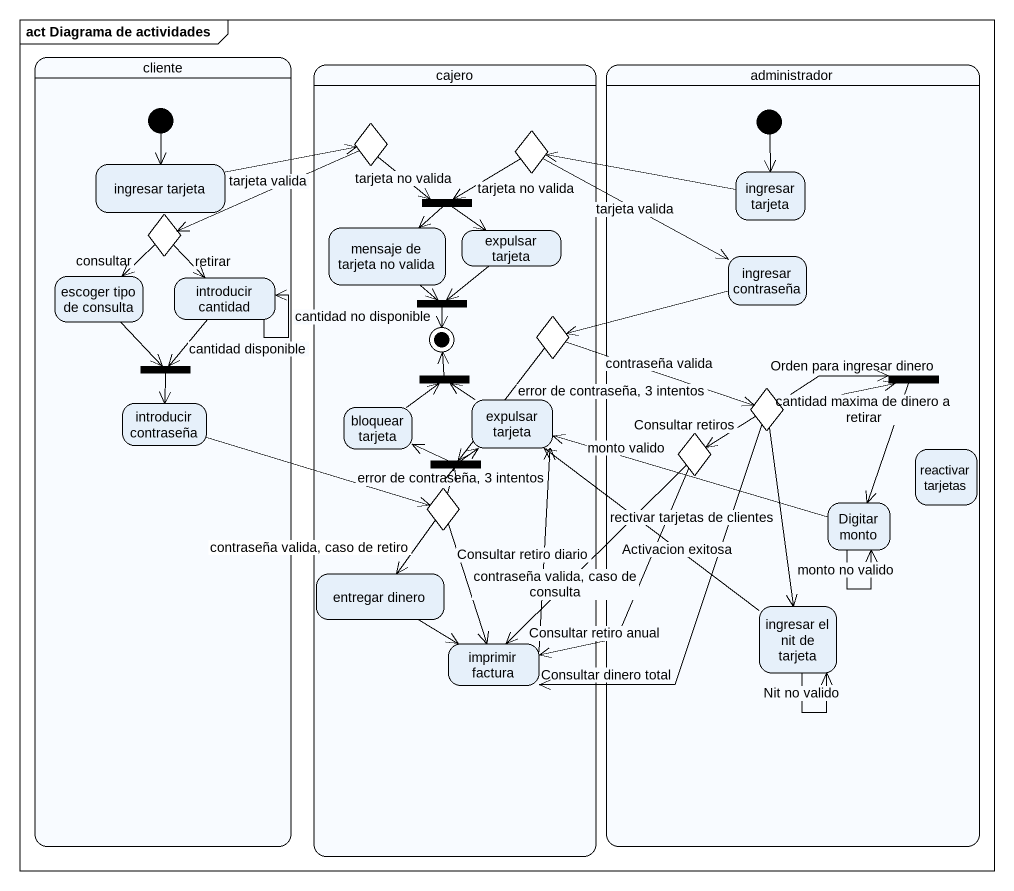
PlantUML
@startuml
mainframe act Diagrama de actividades
hide empty description
state cliente {
  state "ingresar tarjeta" as ingresar_tarjeta
  state choice3 <<choice>>
  state "escoger tipo de consulta" as escoger_tipo_de_consulta
  state "introducir cantidad" as introducir_cantidad
  state fork3 <<join>>
  state "introducir contraseña" as introducir_contraseña
  [*] --> ingresar_tarjeta
}
state cajero {
  state choice1 <<choice>>
  state choice2 <<choice>>
  state "mensaje de tarjeta no valida" as mensaje_de_tarjeta_no_valida
  state fork1 <<fork>>
  state "expulsar tarjeta" as expulsar_tarjeta
  state fork2 <<join>>
  state choice4 <<choice>>
  state fork4 <<join>>
  state "bloquear tarjeta" as bloquear_tarjeta
  state "expulsar tarjeta" as expulsar_tarjeta_2
  state choice7 <<choice>>
  state fork6 <<fork>>
  state "entregar dinero" as entregar_dinero
  state "imprimir factura" as imprimir_factura
  fork2 --> [*]
  fork4 -up-> [*]
}
state administrador {
  state "ingresar tarjeta" as ingresar_tarjeta_2
  state "ingresar contraseña" as ingresar_contraseña
  state choice5 <<choice>>
  state fork5 <<join>>
  state choice6 <<choice>>
  state "reactivar tarjetas" as reactivar_tarjetas
  state "Digitar monto" as Digitar_monto
  state "ingresar el nit de tarjeta" as ingresar_el_nit_de_tarjeta
  [*] --> ingresar_tarjeta_2
}
ingresar_tarjeta -right-> choice1
choice1 -left-> choice3 : tarjeta valida
choice1 --> fork1 : tarjeta no valida
choice2 --> fork1 : tarjeta no valida
choice2 -right-> ingresar_contraseña : tarjeta valida
ingresar_tarjeta_2 -left-> choice2
choice3 --> escoger_tipo_de_consulta : consultar
choice3 --> introducir_cantidad : retirar
mensaje_de_tarjeta_no_valida --> fork2
fork1 --> mensaje_de_tarjeta_no_valida
fork1 --> expulsar_tarjeta
expulsar_tarjeta --> fork2
escoger_tipo_de_consulta --> fork3
introducir_cantidad --> introducir_cantidad : cantidad no disponible
introducir_cantidad --> fork3 : cantidad disponible
ingresar_contraseña -left-> choice4
choice4 -right-> choice5 : contraseña valida
choice4 --> fork6 : error de contraseña, 3 intentos
fork3 --> introducir_contraseña
choice5 -right-> fork5 : Orden para ingresar dinero
choice5 -right-> fork5 : cantidad maxima de dinero a retirar
choice5 --> choice6 : Consultar retiros
choice5 --> ingresar_el_nit_de_tarjeta : rectivar tarjetas de clientes
choice5 --> imprimir_factura : Consultar dinero total
fork5 --> Digitar_monto
introducir_contraseña -right-> choice7
bloquear_tarjeta -up-> fork4
expulsar_tarjeta_2 -up-> fork4
choice6 --> imprimir_factura : Consultar retiro diario
choice6 --> imprimir_factura : Consultar retiro anual
choice7 -up-> fork6 : error de contraseña, 3 intentos
choice7 --> entregar_dinero : contraseña valida, caso de retiro
choice7 --> imprimir_factura : contraseña valida, caso de consulta
fork6 -left-> bloquear_tarjeta
fork6 -up-> expulsar_tarjeta_2
Digitar_monto -left-> expulsar_tarjeta_2 : monto valido
Digitar_monto --> Digitar_monto : monto no valido
entregar_dinero -right-> imprimir_factura
ingresar_el_nit_de_tarjeta -up-> expulsar_tarjeta_2 : Activacion exitosa
ingresar_el_nit_de_tarjeta --> ingresar_el_nit_de_tarjeta : Nit no valido
imprimir_factura -up-> expulsar_tarjeta_2
@enduml
